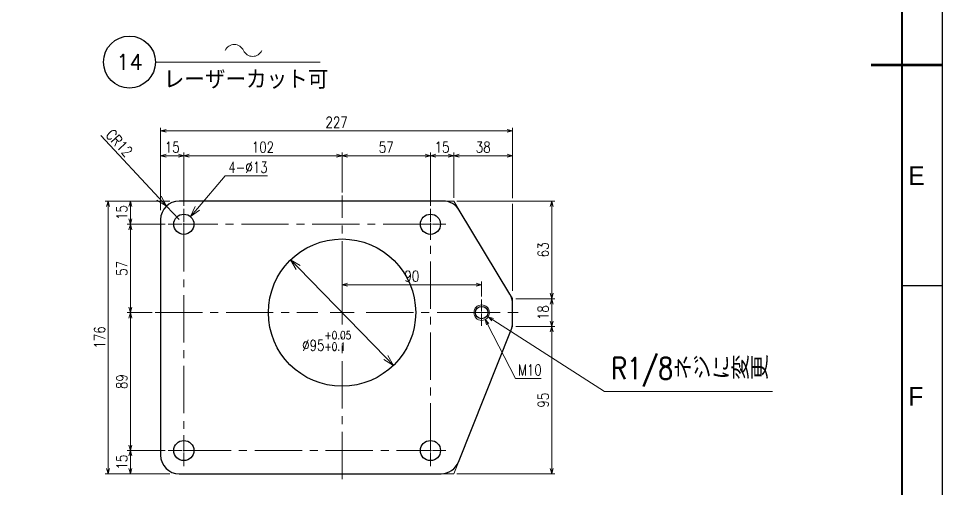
# Model space of a CAD drawing. Header units: millimetres. Extents: x -6 to 4263, y -34 to 1655.
# Drawn here: x 3667 to 4263, y 297 to 600 of the extents above; entities that cross this region are included whole.
import ezdxf
from ezdxf import colors
from ezdxf.entities.mleader import LeaderData, LeaderLine
from ezdxf.enums import TextEntityAlignment as Align
from ezdxf.math import Vec2, Vec3

# ---------------------------------------------------------------- set-up
doc = ezdxf.new("R2010")
doc.units = ezdxf.units.MM
doc.header["$LTSCALE"] = 1.6
doc.header["$PDMODE"] = 99
doc.header["$PDSIZE"] = 1
doc.linetypes.add('CENTER2', pattern=[28.575, 19.05, -3.175, 3.175, -3.175])
for name, color, linetype, lineweight in [('02_細線', 5, 'Continuous', 13), ('04_中心線', 1, 'CENTER2', 9), ('07_寸法線', 3, 'Continuous', 9), ('99_図枠', 7, 'Continuous', 40)]:
    doc.layers.add(name, color=color, linetype=linetype, lineweight=lineweight)
doc.layers.add('10_補助線', color=8, linetype='Continuous', lineweight=13, plot=False)
doc.styles.add('KSS_TXT', font='txt.shx', dxfattribs={"bigfont": 'extfont2.shx'})
doc.styles.get("Standard").update_dxf_attribs({"font": 'txt.shx', "bigfont": 'extfont2.shx'})
doc.styles.add('寸法用', font='simplex.shx', dxfattribs={"width": 0.8, "bigfont": '@extfont2.shx'})
doc.styles.add('表題用', font='MS PGothic.ttf')
doc.dimstyles.new('機械製図用', dxfattribs={"dimtxt": 3.5, "dimasz": 3.5, "dimexe": 2, "dimexo": 0, "dimgap": 1.2, "dimtad": 1, "dimdsep": 46, "dimtxsty": '寸法用', "dimblk": 'OPEN30', "dimcen": 0, "dimclrd": 256, "dimclre": 256, "dimclrt": 7, "dimazin": 2, "dimtm": 1e-09, "dimtfac": 0.75, "dimtmove": 0, "dimatfit": 3, "dimldrblk": 'OPEN30', "dimfxl": 1, "dimlwd": -1, "dimlwe": -1, "dimarcsym": 0})
doc.dimstyles.new('機械製図用$3', dxfattribs={"dimtxt": 3.5, "dimasz": 3.5, "dimexe": 2, "dimexo": 0, "dimgap": 1.2, "dimtad": 1, "dimtih": 1, "dimtoh": 1, "dimdsep": 46, "dimtxsty": '寸法用', "dimblk": 'OPEN30', "dimcen": 0, "dimsd1": 1, "dimclrd": 256, "dimclre": 256, "dimclrt": 7, "dimazin": 2, "dimtm": 1e-09, "dimtfac": 0.75, "dimtofl": 0, "dimtmove": 0, "dimatfit": 3, "dimldrblk": 'OPEN30', "dimfxl": 1, "dimlwd": -1, "dimlwe": -1, "dimarcsym": 0})

# ---------------------------------------------------------------- blocks, each defined once
blk = doc.blocks.new('AM_BALLOON1')
at = {"transparency": 16777216}
blk.add_circle((0, 0), 5, dxfattribs=at)
blk.add_attdef('B_NUMBER', text='', height=3, dxfattribs=at).set_placement((0, 0), align=Align.MIDDLE_CENTER)
blk = doc.blocks.new('_OPEN')
at = {"color": 0, "linetype": 'ByBlock'}
for p, q in [((-1, 0.167), (0, 0)), ((0, 0), (-1, -0.167)), ((0, 0), (-1, 0))]:
    blk.add_line(p, q, dxfattribs=at)
blk = doc.blocks.new('p1ba05')
for centre, start, end in [((-2.95, 0.29), 24.2276, 155.5758), ((0, 1.62), 204.2276, 335.5758)]:
    blk.add_arc(centre, 1.62, start, end)
blk = doc.blocks.new('*U235')
at = {"layer": '04_中心線', "color": 0, "linetype": 'CENTER2', "transparency": 16777216}
for p, q in [((0, 15.52), (0, 75.5)), ((-120.5, 0), (-15.52, 0)), ((15.52, 0), (113.5, 0)), ((0, -107.5), (0, -15.52))]:
    blk.add_line(p, q, dxfattribs=at)
at = {"layer": '04_中心線', "color": 0, "linetype": 'Continuous', "transparency": 16777216}
for p, q in [((0, -7.76), (0, 7.76)), ((-7.76, 0), (7.76, 0))]:
    blk.add_line(p, q, dxfattribs=at)
blk = doc.blocks.new('*U236')
at = {"layer": '04_中心線', "color": 0, "linetype": 'CENTER2', "transparency": 16777216}
for p, q in [((0, 1.3), (0, 10)), ((-10, 0), (-1.3, 0)), ((1.3, 0), (10, 0)), ((0, -10), (0, -1.3))]:
    blk.add_line(p, q, dxfattribs=at)
at = {"layer": '04_中心線', "color": 0, "linetype": 'Continuous', "transparency": 16777216}
for p, q in [((-0.65, 0), (0.65, 0)), ((0, -0.65), (0, 0.65))]:
    blk.add_line(p, q, dxfattribs=at)
blk = doc.blocks.new('*U232')
at = {"layer": '04_中心線', "color": 0, "linetype": 'CENTER2', "transparency": 16777216}
for p, q in [((0, 1.3), (0, 10)), ((-10, 0), (-1.3, 0)), ((1.3, 0), (10, 0)), ((0, -10), (0, -1.3))]:
    blk.add_line(p, q, dxfattribs=at)
at = {"layer": '04_中心線', "color": 0, "linetype": 'Continuous', "transparency": 16777216}
for p, q in [((-0.65, 0), (0.65, 0)), ((0, -0.65), (0, 0.65))]:
    blk.add_line(p, q, dxfattribs=at)
blk = doc.blocks.new('*U233')
at = {"layer": '04_中心線', "color": 0, "linetype": 'CENTER2', "transparency": 16777216}
for p, q in [((0, 1.3), (0, 10)), ((-10, 0), (-1.3, 0)), ((1.3, 0), (10, 0)), ((0, -10), (0, -1.3))]:
    blk.add_line(p, q, dxfattribs=at)
at = {"layer": '04_中心線', "color": 0, "linetype": 'Continuous', "transparency": 16777216}
for p, q in [((-0.65, 0), (0.65, 0)), ((0, -0.65), (0, 0.65))]:
    blk.add_line(p, q, dxfattribs=at)
blk = doc.blocks.new('*U234')
at = {"layer": '04_中心線', "color": 0, "linetype": 'CENTER2', "transparency": 16777216}
for p, q in [((0, 1.3), (0, 10)), ((-10, 0), (-1.3, 0)), ((1.3, 0), (10, 0)), ((0, -10), (0, -1.3))]:
    blk.add_line(p, q, dxfattribs=at)
at = {"layer": '04_中心線', "color": 0, "linetype": 'Continuous', "transparency": 16777216}
for p, q in [((-0.65, 0), (0.65, 0)), ((0, -0.65), (0, 0.65))]:
    blk.add_line(p, q, dxfattribs=at)
blk = doc.blocks.new('*U237')
at = {"layer": '04_中心線', "color": 0, "linetype": 'CENTER2', "transparency": 16777216}
for p, q in [((0, 1), (0, 8.5)), ((-8.5, 0), (-1, 0)), ((1, 0), (8.5, 0)), ((0, -8.5), (0, -1))]:
    blk.add_line(p, q, dxfattribs=at)
at = {"layer": '04_中心線', "color": 0, "linetype": 'Continuous', "transparency": 16777216}
for p, q in [((-0.5, 0), (0.5, 0)), ((0, -0.5), (0, 0.5))]:
    blk.add_line(p, q, dxfattribs=at)
blk = doc.blocks.new('_Open30')
at = {"color": 0, "linetype": 'ByBlock', "lineweight": -2}
for p, q in [((-1, 0.268), (0, 0)), ((0, 0), (-1, -0.268)), ((0, 0), (-1, 0))]:
    blk.add_line(p, q, dxfattribs=at)
blk = doc.blocks.new('*D288')
at = {"layer": '07_寸法線', "transparency": 16777216}
for p, q in [((3876.05, 487.54), (3876.05, 513.28)), ((3933.05, 479.04), (3933.05, 513.28)), ((3929.55, 511.28), (3879.55, 511.28))]:
    blk.add_line(p, q, dxfattribs=at)
at = {"layer": 'Defpoints', "color": 0, "transparency": 16777216}
for p in [(3876.05, 511.28), (3876.05, 485.54), (3933.05, 477.04)]:
    blk.add_point(p, dxfattribs=at)
at = {"layer": '07_寸法線', "transparency": 16777216, "xscale": 3.5, "yscale": 3.5, "zscale": 3.5, "rotation": 180}
blk.add_blockref('_Open30', (3876.05, 511.28), dxfattribs=at)
at = {"layer": '07_寸法線', "transparency": 16777216, "xscale": 3.5, "yscale": 3.5, "zscale": 3.5}
blk.add_blockref('_Open30', (3933.05, 511.28), dxfattribs=at)
at = {"layer": '07_寸法線', "color": 7, "transparency": 16777216, "insert": (3904.55, 516.78), "char_height": 7, "attachment_point": 5, "style": '寸法用'}
blk.add_mtext('57', dxfattribs=at)
blk = doc.blocks.new('*D289')
at = {"layer": '07_寸法線', "transparency": 16777216}
for p, q in [((3774.05, 479.04), (3774.05, 513.28)), ((3876.05, 487.54), (3876.05, 513.28)), ((3872.55, 511.28), (3777.55, 511.28))]:
    blk.add_line(p, q, dxfattribs=at)
at = {"layer": 'Defpoints', "color": 0, "transparency": 16777216}
for p in [(3774.05, 511.28), (3876.05, 485.54), (3774.05, 477.04)]:
    blk.add_point(p, dxfattribs=at)
at = {"layer": '07_寸法線', "transparency": 16777216, "xscale": 3.5, "yscale": 3.5, "zscale": 3.5, "rotation": 180}
blk.add_blockref('_Open30', (3774.05, 511.28), dxfattribs=at)
at = {"layer": '07_寸法線', "transparency": 16777216, "xscale": 3.5, "yscale": 3.5, "zscale": 3.5}
blk.add_blockref('_Open30', (3876.05, 511.28), dxfattribs=at)
at = {"layer": '07_寸法線', "color": 7, "transparency": 16777216, "insert": (3825.05, 516.78), "char_height": 7, "attachment_point": 5, "style": '寸法用'}
blk.add_mtext('102', dxfattribs=at)
blk = doc.blocks.new('*D290')
at = {"layer": '07_寸法線', "transparency": 16777216}
for p, q in [((3762.05, 467.04), (3737.6, 467.04)), ((3739.6, 463.54), (3739.6, 413.54)), ((3753.55, 410.04), (3737.6, 410.04))]:
    blk.add_line(p, q, dxfattribs=at)
at = {"layer": 'Defpoints', "color": 0, "transparency": 16777216}
for p in [(3764.05, 467.04), (3739.6, 410.04), (3755.55, 410.04)]:
    blk.add_point(p, dxfattribs=at)
at = {"layer": '07_寸法線', "transparency": 16777216, "xscale": 3.5, "yscale": 3.5, "zscale": 3.5}
for p, rotation in [((3739.6, 467.04), 90), ((3739.6, 410.04), 270)]:
    blk.add_blockref('_Open30', p, dxfattribs=dict(at, rotation=rotation))
at = {"layer": '07_寸法線', "color": 7, "transparency": 16777216, "insert": (3734.1, 438.54), "char_height": 7, "attachment_point": 5, "rotation": 90, "style": '寸法用'}
blk.add_mtext('57', dxfattribs=at)
blk = doc.blocks.new('*D291')
at = {"layer": '07_寸法線', "transparency": 16777216}
for p, q in [((3753.55, 410.04), (3737.6, 410.04)), ((3739.6, 406.54), (3739.6, 324.54)), ((3762.05, 321.04), (3737.6, 321.04))]:
    blk.add_line(p, q, dxfattribs=at)
at = {"layer": 'Defpoints', "color": 0, "transparency": 16777216}
for p in [(3755.55, 410.04), (3739.6, 321.04), (3764.05, 321.04)]:
    blk.add_point(p, dxfattribs=at)
at = {"layer": '07_寸法線', "transparency": 16777216, "xscale": 3.5, "yscale": 3.5, "zscale": 3.5}
for p, rotation in [((3739.6, 410.04), 90), ((3739.6, 321.04), 270)]:
    blk.add_blockref('_Open30', p, dxfattribs=dict(at, rotation=rotation))
at = {"layer": '07_寸法線', "color": 7, "transparency": 16777216, "insert": (3734.1, 365.54), "char_height": 7, "attachment_point": 5, "rotation": 90, "style": '寸法用'}
blk.add_mtext('89', dxfattribs=at)
blk = doc.blocks.new('*D293')
at = {"layer": '07_寸法線', "transparency": 16777216}
blk.add_line((3904.3, 381.02), (3847.8, 439.07), dxfattribs=at)
at = {"layer": 'Defpoints', "color": 0, "transparency": 16777216}
for p in [(3842.92, 444.08), (3909.18, 376)]:
    blk.add_point(p, dxfattribs=at)
at = {"layer": '07_寸法線', "transparency": 16777216, "xscale": 7, "yscale": 7, "zscale": 7}
for p, rotation in [((3842.92, 444.08), 134.223682648145), ((3909.18, 376), 314.223682648145)]:
    blk.add_blockref('_Open30', p, dxfattribs=dict(at, rotation=rotation))
at = {"layer": '07_寸法線', "color": 7, "transparency": 16777216, "insert": (3866.16, 391.76), "char_height": 7, "attachment_point": 5, "style": '寸法用'}
blk.add_mtext('∅95{\\H5.25;\\S+0.05^ +0.1;}', dxfattribs=at)
blk = doc.blocks.new('*D294')
at = {"layer": '07_寸法線', "transparency": 16777216}
for p, q in [((3765.05, 482.04), (3737.6, 482.04)), ((3739.6, 478.54), (3739.6, 470.54)), ((3758.05, 467.04), (3737.6, 467.04))]:
    blk.add_line(p, q, dxfattribs=at)
at = {"layer": 'Defpoints', "color": 0, "transparency": 16777216}
for p in [(3771.05, 482.04), (3739.6, 467.04), (3764.05, 467.04)]:
    blk.add_point(p, dxfattribs=at)
at = {"layer": '07_寸法線', "transparency": 16777216, "xscale": 3.5, "yscale": 3.5, "zscale": 3.5}
for p, rotation in [((3739.6, 482.04), 90), ((3739.6, 467.04), 270)]:
    blk.add_blockref('_Open30', p, dxfattribs=dict(at, rotation=rotation))
at = {"layer": '07_寸法線', "color": 7, "transparency": 16777216, "insert": (3734.1, 474.54), "char_height": 7, "attachment_point": 5, "rotation": 90, "style": '寸法用'}
blk.add_mtext('15', dxfattribs=at)
blk = doc.blocks.new('*D295')
at = {"layer": '07_寸法線', "transparency": 16777216}
for p, q in [((3765.05, 482.04), (3723.22, 482.04)), ((3725.22, 478.54), (3725.22, 309.54)), ((3765.05, 306.04), (3723.22, 306.04))]:
    blk.add_line(p, q, dxfattribs=at)
at = {"layer": 'Defpoints', "color": 0, "transparency": 16777216}
for p in [(3771.05, 482.04), (3725.22, 306.04), (3771.05, 306.04)]:
    blk.add_point(p, dxfattribs=at)
at = {"layer": '07_寸法線', "transparency": 16777216, "xscale": 3.5, "yscale": 3.5, "zscale": 3.5}
for p, rotation in [((3725.22, 482.04), 90), ((3725.22, 306.04), 270)]:
    blk.add_blockref('_Open30', p, dxfattribs=dict(at, rotation=rotation))
at = {"layer": '07_寸法線', "color": 7, "transparency": 16777216, "insert": (3719.72, 394.04), "char_height": 7, "attachment_point": 5, "rotation": 90, "style": '寸法用'}
blk.add_mtext('176', dxfattribs=at)
blk = doc.blocks.new('*D296')
at = {"layer": '07_寸法線', "transparency": 16777216}
for p, q in [((3759.05, 476.04), (3759.05, 513.28)), ((3774.05, 483.04), (3774.05, 513.28)), ((3770.55, 511.28), (3762.55, 511.28))]:
    blk.add_line(p, q, dxfattribs=at)
at = {"layer": 'Defpoints', "color": 0, "transparency": 16777216}
for p in [(3759.05, 511.28), (3774.05, 477.04), (3759.05, 470.04)]:
    blk.add_point(p, dxfattribs=at)
at = {"layer": '07_寸法線', "transparency": 16777216, "xscale": 3.5, "yscale": 3.5, "zscale": 3.5, "rotation": 180}
blk.add_blockref('_Open30', (3759.05, 511.28), dxfattribs=at)
at = {"layer": '07_寸法線', "transparency": 16777216, "xscale": 3.5, "yscale": 3.5, "zscale": 3.5}
blk.add_blockref('_Open30', (3774.05, 511.28), dxfattribs=at)
at = {"layer": '07_寸法線', "color": 7, "transparency": 16777216, "insert": (3766.55, 516.78), "char_height": 7, "attachment_point": 5, "style": '寸法用'}
blk.add_mtext('15', dxfattribs=at)
blk = doc.blocks.new('*D297')
at = {"layer": '07_寸法線', "transparency": 16777216}
for p, q in [((3933.05, 479.04), (3933.05, 513.28)), ((3948.05, 484.04), (3948.05, 513.28)), ((3944.55, 511.28), (3936.55, 511.28))]:
    blk.add_line(p, q, dxfattribs=at)
at = {"layer": 'Defpoints', "color": 0, "transparency": 16777216}
for p in [(3933.05, 511.28), (3933.05, 477.04), (3948.05, 482.04)]:
    blk.add_point(p, dxfattribs=at)
at = {"layer": '07_寸法線', "transparency": 16777216, "xscale": 3.5, "yscale": 3.5, "zscale": 3.5, "rotation": 180}
blk.add_blockref('_Open30', (3933.05, 511.28), dxfattribs=at)
at = {"layer": '07_寸法線', "transparency": 16777216, "xscale": 3.5, "yscale": 3.5, "zscale": 3.5}
blk.add_blockref('_Open30', (3948.05, 511.28), dxfattribs=at)
at = {"layer": '07_寸法線', "color": 7, "transparency": 16777216, "insert": (3940.55, 516.78), "char_height": 7, "attachment_point": 5, "style": '寸法用'}
blk.add_mtext('15', dxfattribs=at)
blk = doc.blocks.new('*D298')
at = {"layer": '07_寸法線', "transparency": 16777216}
for p, q in [((3948.05, 487.04), (3948.05, 513.28)), ((3986.05, 483.92), (3986.05, 513.28)), ((3982.55, 511.28), (3951.55, 511.28)), ((3986.05, 424.04), (3986.05, 480.17))]:
    blk.add_line(p, q, dxfattribs=at)
at = {"layer": 'Defpoints', "color": 0, "transparency": 16777216}
for p in [(3948.05, 511.28), (3948.05, 482.04), (3986.05, 419.04)]:
    blk.add_point(p, dxfattribs=at)
at = {"layer": '07_寸法線', "transparency": 16777216, "xscale": 3.5, "yscale": 3.5, "zscale": 3.5, "rotation": 180}
blk.add_blockref('_Open30', (3948.05, 511.28), dxfattribs=at)
at = {"layer": '07_寸法線', "transparency": 16777216, "xscale": 3.5, "yscale": 3.5, "zscale": 3.5}
blk.add_blockref('_Open30', (3986.05, 511.28), dxfattribs=at)
at = {"layer": '07_寸法線', "color": 7, "transparency": 16777216, "insert": (3967.05, 516.78), "char_height": 7, "attachment_point": 5, "style": '寸法用'}
blk.add_mtext('38', dxfattribs=at)
blk = doc.blocks.new('*D299')
at = {"layer": '07_寸法線', "transparency": 16777216}
for p, q in [((3876.05, 412.04), (3876.05, 430.07)), ((3966.05, 420.54), (3966.05, 430.07)), ((3962.55, 428.07), (3879.55, 428.07))]:
    blk.add_line(p, q, dxfattribs=at)
at = {"layer": 'Defpoints', "color": 0, "transparency": 16777216}
for p in [(3876.05, 428.07), (3966.05, 418.54), (3876.05, 410.04)]:
    blk.add_point(p, dxfattribs=at)
at = {"layer": '07_寸法線', "transparency": 16777216, "xscale": 3.5, "yscale": 3.5, "zscale": 3.5, "rotation": 180}
blk.add_blockref('_Open30', (3876.05, 428.07), dxfattribs=at)
at = {"layer": '07_寸法線', "transparency": 16777216, "xscale": 3.5, "yscale": 3.5, "zscale": 3.5}
blk.add_blockref('_Open30', (3966.05, 428.07), dxfattribs=at)
at = {"layer": '07_寸法線', "color": 7, "transparency": 16777216, "insert": (3921.05, 433.57), "char_height": 7, "attachment_point": 5, "style": '寸法用'}
blk.add_mtext('90', dxfattribs=at)
blk = doc.blocks.new('*D300')
at = {"layer": '07_寸法線', "transparency": 16777216}
for p, q in [((3988.05, 419.04), (4013.26, 419.04)), ((4011.26, 415.54), (4011.26, 404.54)), ((3988.05, 401.04), (4013.26, 401.04))]:
    blk.add_line(p, q, dxfattribs=at)
at = {"layer": 'Defpoints', "color": 0, "transparency": 16777216}
for p in [(3986.05, 419.04), (3986.05, 401.04), (4011.26, 401.04)]:
    blk.add_point(p, dxfattribs=at)
at = {"layer": '07_寸法線', "transparency": 16777216, "xscale": 3.5, "yscale": 3.5, "zscale": 3.5}
for p, rotation in [((4011.26, 419.04), 90), ((4011.26, 401.04), 270)]:
    blk.add_blockref('_Open30', p, dxfattribs=dict(at, rotation=rotation))
at = {"layer": '07_寸法線', "color": 7, "transparency": 16777216, "insert": (4005.76, 410.04), "char_height": 7, "attachment_point": 5, "rotation": 90, "style": '寸法用'}
blk.add_mtext('18', dxfattribs=at)
blk = doc.blocks.new('*D284')
at = {"layer": '07_寸法線', "transparency": 16777216}
for p, q in [((3950.05, 482.04), (4013.26, 482.04)), ((4011.26, 478.54), (4011.26, 422.54)), ((3988.05, 419.04), (4013.26, 419.04))]:
    blk.add_line(p, q, dxfattribs=at)
at = {"layer": 'Defpoints', "color": 0, "transparency": 16777216}
for p in [(3948.05, 482.04), (3986.05, 419.04), (4011.26, 419.04)]:
    blk.add_point(p, dxfattribs=at)
at = {"layer": '07_寸法線', "transparency": 16777216, "xscale": 3.5, "yscale": 3.5, "zscale": 3.5}
for p, rotation in [((4011.26, 482.04), 90), ((4011.26, 419.04), 270)]:
    blk.add_blockref('_Open30', p, dxfattribs=dict(at, rotation=rotation))
at = {"layer": '07_寸法線', "color": 7, "transparency": 16777216, "insert": (4005.76, 450.54), "char_height": 7, "attachment_point": 5, "rotation": 90, "style": '寸法用'}
blk.add_mtext('63', dxfattribs=at)
blk = doc.blocks.new('*D285')
at = {"layer": '07_寸法線', "transparency": 16777216}
for p, q in [((3988.05, 401.04), (4013.26, 401.04)), ((4011.26, 397.54), (4011.26, 309.54)), ((3950.05, 306.04), (4013.26, 306.04))]:
    blk.add_line(p, q, dxfattribs=at)
at = {"layer": 'Defpoints', "color": 0, "transparency": 16777216}
for p in [(3986.05, 401.04), (3948.05, 306.04), (4011.26, 306.04)]:
    blk.add_point(p, dxfattribs=at)
at = {"layer": '07_寸法線', "transparency": 16777216, "xscale": 3.5, "yscale": 3.5, "zscale": 3.5}
for p, rotation in [((4011.26, 401.04), 90), ((4011.26, 306.04), 270)]:
    blk.add_blockref('_Open30', p, dxfattribs=dict(at, rotation=rotation))
at = {"layer": '07_寸法線', "color": 7, "transparency": 16777216, "insert": (4005.76, 353.54), "char_height": 7, "attachment_point": 5, "rotation": 90, "style": '寸法用'}
blk.add_mtext('95', dxfattribs=at)
blk = doc.blocks.new('*D286')
at = {"layer": '07_寸法線', "transparency": 16777216}
for p, q in [((3720.48, 524.22), (3758.08, 483.93)), ((3771.05, 470.04), (3762.86, 478.82))]:
    blk.add_line(p, q, dxfattribs=at)
at = {"layer": 'Defpoints', "color": 0, "transparency": 16777216}
for p in [(3762.86, 478.82), (3771.05, 470.04)]:
    blk.add_point(p, dxfattribs=at)
at = {"layer": '07_寸法線', "transparency": 16777216, "xscale": 7, "yscale": 7, "zscale": 7, "rotation": 313.0286297608181}
blk.add_blockref('_Open30', (3762.86, 478.82), dxfattribs=at)
at = {"layer": '07_寸法線', "color": 7, "transparency": 16777216, "insert": (3732.42, 519.49), "char_height": 7, "attachment_point": 5, "rotation": 313.02863, "style": '寸法用'}
blk.add_mtext('CR12', dxfattribs=at)
blk = doc.blocks.new('*D287')
at = {"layer": '07_寸法線', "transparency": 16777216}
for p, q in [((3800.71, 498.28), (3782.81, 477.31)), ((3828.04, 498.28), (3800.71, 498.28))]:
    blk.add_line(p, q, dxfattribs=at)
at = {"layer": 'Defpoints', "color": 0, "transparency": 16777216}
for p in [(3778.27, 471.99), (3769.83, 462.1)]:
    blk.add_point(p, dxfattribs=at)
at = {"layer": '07_寸法線', "transparency": 16777216, "xscale": 7, "yscale": 7, "zscale": 7, "rotation": 229.5169400854643}
blk.add_blockref('_Open30', (3778.27, 471.99), dxfattribs=at)
at = {"layer": '07_寸法線', "color": 7, "transparency": 16777216, "insert": (3815.38, 503.78), "char_height": 7, "attachment_point": 5, "style": '寸法用'}
blk.add_mtext('4-∅13', dxfattribs=at)
blk = doc.blocks.new('*D281')
at = {"layer": '07_寸法線', "transparency": 16777216}
for p, q in [((3759.05, 513.28), (3759.05, 529.31)), ((3982.55, 527.31), (3762.55, 527.31)), ((3986.05, 513.28), (3986.05, 529.31))]:
    blk.add_line(p, q, dxfattribs=at)
at = {"layer": 'Defpoints', "color": 0, "transparency": 16777216}
for p in [(3759.05, 527.31), (3759.05, 511.28), (3986.05, 511.28)]:
    blk.add_point(p, dxfattribs=at)
at = {"layer": '07_寸法線', "transparency": 16777216, "xscale": 3.5, "yscale": 3.5, "zscale": 3.5, "rotation": 180}
blk.add_blockref('_Open30', (3759.05, 527.31), dxfattribs=at)
at = {"layer": '07_寸法線', "transparency": 16777216, "xscale": 3.5, "yscale": 3.5, "zscale": 3.5}
blk.add_blockref('_Open30', (3986.05, 527.31), dxfattribs=at)
at = {"layer": '07_寸法線', "color": 7, "transparency": 16777216, "insert": (3872.55, 532.81), "char_height": 7, "attachment_point": 5, "style": '寸法用'}
blk.add_mtext('227', dxfattribs=at)
blk = doc.blocks.new('*D283')
at = {"layer": '07_寸法線', "transparency": 16777216}
for p, q in [((3987.95, 367.57), (3969.94, 402.49)), ((4004.35, 367.57), (3987.95, 367.57))]:
    blk.add_line(p, q, dxfattribs=at)
at = {"layer": 'Defpoints', "color": 0, "transparency": 16777216}
for p in [(3963.76, 414.49), (3968.34, 405.6)]:
    blk.add_point(p, dxfattribs=at)
at = {"layer": '07_寸法線', "transparency": 16777216, "xscale": 3.5, "yscale": 3.5, "zscale": 3.5, "rotation": 117.282100167215}
blk.add_blockref('_Open30', (3968.34, 405.6), dxfattribs=at)
at = {"layer": '07_寸法線', "color": 7, "transparency": 16777216, "insert": (3997.15, 373.07), "char_height": 7, "attachment_point": 5, "style": '寸法用'}
blk.add_mtext('M10', dxfattribs=at)
blk = doc.blocks.new('*D282')
at = {"layer": '07_寸法線', "transparency": 16777216}
for p, q in [((3758.05, 321.04), (3737.6, 321.04)), ((3739.6, 317.54), (3739.6, 309.54)), ((3765.05, 306.04), (3737.6, 306.04))]:
    blk.add_line(p, q, dxfattribs=at)
at = {"layer": 'Defpoints', "color": 0, "transparency": 16777216}
for p in [(3764.05, 321.04), (3739.6, 306.04), (3771.05, 306.04)]:
    blk.add_point(p, dxfattribs=at)
at = {"layer": '07_寸法線', "transparency": 16777216, "xscale": 3.5, "yscale": 3.5, "zscale": 3.5}
for p, rotation in [((3739.6, 321.04), 90), ((3739.6, 306.04), 270)]:
    blk.add_blockref('_Open30', p, dxfattribs=dict(at, rotation=rotation))
at = {"layer": '07_寸法線', "color": 7, "transparency": 16777216, "insert": (3734.1, 313.54), "char_height": 7, "attachment_point": 5, "rotation": 90, "style": '寸法用'}
blk.add_mtext('15', dxfattribs=at)
blk = doc.blocks.new('*D355')
at = {"layer": '07_寸法線', "transparency": 16777216}
for p, q in [((4045.23, 359.09), (3973.2, 405.44)), ((4153.58, 359.09), (4045.23, 359.09))]:
    blk.add_line(p, q, dxfattribs=at)
at = {"layer": 'Defpoints', "color": 0, "transparency": 16777216}
for p in [(3961.84, 412.75), (3970.25, 407.34)]:
    blk.add_point(p, dxfattribs=at)
at = {"layer": '07_寸法線', "transparency": 16777216, "xscale": 3.5, "yscale": 3.5, "zscale": 3.5, "rotation": 147.2367851821162}
blk.add_blockref('_Open30', (3970.25, 407.34), dxfattribs=at)
at = {"layer": '07_寸法線', "color": 7, "transparency": 16777216, "insert": (4100.41, 371.75), "char_height": 14, "attachment_point": 5, "style": '寸法用'}
blk.add_mtext('R1/8ネジに変更', dxfattribs=at)

msp = doc.modelspace()

# ---------------------------------------------------------------- linework, layer by layer
for p, q in [((3941.272, 482.044), (3771.048, 482.044)), ((3984.324, 421.903), (3951.548, 476.242)), ((3759.048, 470.044), (3759.048, 318.044)), ((3986.048, 403.355), (3986.048, 415.705)), ((3951.066, 313.588), (3985.19, 398.899)), ((3771.048, 306.044), (3939.924, 306.044))]:
    msp.add_line(p, q)
for centre, radius in [((3774.048, 467.044), 6.5), ((3933.048, 467.044), 6.5), ((3876.048, 410.044), 47.5), ((3966.048, 410.044), 4), ((3774.048, 321.044), 6.5), ((3933.048, 321.044), 6.5)]:
    msp.add_circle(centre, radius)
for centre, start, end in [((3771.048, 470.044), 90, 180), ((3941.272, 470.044), 31.097313, 90), ((3974.048, 415.705), 0, 31.097313), ((3974.048, 403.355), 338.198591, 0), ((3771.048, 318.044), 180, 270), ((3939.924, 318.044), 270, 338.198591)]:
    msp.add_arc(centre, 12, start, end)
at = {"layer": '02_細線'}
msp.add_circle((3966.048, 410.044), 5, dxfattribs=at)
at = {"layer": '04_中心線'}
msp.add_lwpolyline([(3774.048, 321.044), (3933.048, 321.044), (3933.048, 467.044), (3774.048, 467.044)], close=True, dxfattribs=at)
at = {"layer": '07_寸法線'}
msp.add_line((3755.752, 571.665), (3861.922, 571.665), dxfattribs=at)
at = {"layer": '10_補助線'}
for points in [[(3941.245, 482.044), (3948.048, 482.044), (3951.548, 476.242)], [(3984.324, 421.903), (3986.048, 419.044), (3986.048, 415.728)], [(3986.048, 403.085), (3986.048, 401.044), (3985.19, 398.899)], [(3939.536, 306.044), (3948.048, 306.044), (3951.066, 313.588)]]:
    msp.add_lwpolyline(points, dxfattribs=at)
at = {"layer": '99_図枠', "lineweight": 53}
msp.add_line((4263.21, 569.646), (4217.21, 569.646), dxfattribs=at)
at = {"layer": '99_図枠', "lineweight": 25}
msp.add_line((4263.21, 427.234), (4237.21, 427.234), dxfattribs=at)
at = {"layer": '99_図枠'}
msp.add_lwpolyline([(2730.01, 26), (4237.21, 26), (4237.21, 1113.292), (2730.01, 1113.292)], close=True, dxfattribs=at)
at = {"layer": 'Defpoints'}
msp.add_lwpolyline([(2652.09, 0), (4263.21, 0), (4263.21, 1139.292), (2652.09, 1139.292)], close=True, dxfattribs=at)

# ---------------------------------------------------------------- block references
at = {"layer": '04_中心線', "linetype": 'CENTER2'}
for name, p in [('*U235', (3876.048, 410.044)), ('*U232', (3774.048, 467.044)), ('*U236', (3933.048, 467.044)), ('*U237', (3966.048, 410.044)), ('*U233', (3774.048, 321.044)), ('*U234', (3933.048, 321.044))]:
    msp.add_blockref(name, p, dxfattribs=at)
at = {"layer": '07_寸法線', "xscale": 4.02, "yscale": 4.02, "zscale": 4.02}
msp.add_blockref('p1ba05', (3818.447, 575.33), dxfattribs=at)

# ---------------------------------------------------------------- texts
at = {"layer": '07_寸法線', "style": 'KSS_TXT'}
msp.add_text('レーザーカット可', height=12.06, dxfattribs=at).set_placement((3761.071, 554.392))
at = {"layer": '99_図枠', "lineweight": 13, "style": '表題用'}
for s, p in [('E', (4241.21, 498.44)), ('F', (4241.21, 356.029))]:
    msp.add_text(s, height=12, dxfattribs=at).set_placement(p, align=Align.MIDDLE_LEFT)

# ---------------------------------------------------------------- dimensions: what is measured, and where the dimension line sits
at = {"layer": '07_寸法線'}
for base, p1, p2, override, picture, middle in [((3759.048, 527.314), (3986.048, 511.284), (3759.048, 511.284), {"dimtxt": 7, "dimexo": 2, "dimgap": 2}, '*D281', (3872.548, 532.814)), ((3759.048, 511.284), (3774.048, 477.044), (3759.048, 470.044), {"dimtxt": 7, "dimexo": 6, "dimgap": 2}, '*D296', (3766.548, 516.784)), ((3774.048, 511.284), (3876.048, 485.544), (3774.048, 477.044), {"dimtxt": 7, "dimexo": 2, "dimgap": 2}, '*D289', (3825.048, 516.784)), ((3876.048, 511.284), (3933.048, 477.044), (3876.048, 485.544), {"dimtxt": 7, "dimexo": 2, "dimgap": 2}, '*D288', (3904.548, 516.784)), ((3933.048, 511.284), (3948.048, 482.044), (3933.048, 477.044), {"dimtxt": 7, "dimexo": 2, "dimgap": 2}, '*D297', (3940.548, 516.784)), ((3948.048, 511.284), (3986.048, 419.044), (3948.048, 482.044), {"dimtxt": 7, "dimexo": 5, "dimgap": 2}, '*D298', (3967.048, 516.784)), ((3876.048, 428.068), (3966.048, 418.544), (3876.048, 410.044), {"dimtxt": 7, "dimexo": 2, "dimgap": 2}, '*D299', (3921.048, 433.568))]:
    dim = msp.add_linear_dim(base=base, p1=p1, p2=p2, dimstyle='機械製図用', override=override, dxfattribs=at)
    dim.commit()
    dim.dimension.update_dxf_attribs({"geometry": picture, "text_midpoint": middle})
dim = msp.add_radius_dim(center=(3771.048, 470.044), mpoint=(3762.86, 478.816), text='C<>', dimstyle='機械製図用', override={"dimtxt": 7, "dimasz": 7, "dimgap": 2}, dxfattribs=at)
dim.commit()
dim.dimension.update_dxf_attribs({"geometry": '*D286', "text_midpoint": (3728.397, 515.736), "dimtype": 164})
for p1, p2, text, override, picture, middle in [((3769.828, 462.1), (3778.268, 471.988), '4-<>', {"dimtxt": 7, "dimasz": 7, "dimgap": 2}, '*D287', (3815.378, 498.282)), ((3961.844, 412.75), (3970.253, 407.338), 'R1/8ネジに変更', {"dimtxt": 14, "dimasz": 3.5, "dimgap": 2}, '*D355', (4100.406, 359.085)), ((3963.756, 414.488), (3968.34, 405.6), 'M10', {"dimtxt": 7, "dimgap": 2}, '*D283', (3997.154, 367.57))]:
    dim = msp.add_diameter_dim_2p(p1=p1, p2=p2, text=text, dimstyle='機械製図用$3', override=override, dxfattribs=at)
    dim.commit()
    dim.dimension.update_dxf_attribs({"geometry": picture, "text_midpoint": middle, "dimtype": 163})
for base, p1, p2, override, picture, middle in [((3725.217, 306.044), (3771.048, 482.044), (3771.048, 306.044), {"dimtxt": 7, "dimexo": 6, "dimgap": 2}, '*D295', (3719.717, 394.044)), ((3739.598, 467.044), (3771.048, 482.044), (3764.048, 467.044), {"dimtxt": 7, "dimexo": 6, "dimgap": 2}, '*D294', (3734.098, 474.544)), ((4011.258, 419.044), (3948.048, 482.044), (3986.048, 419.044), {"dimtxt": 7, "dimexo": 2, "dimgap": 2}, '*D284', (4005.758, 450.544)), ((3739.598, 410.044), (3764.048, 467.044), (3755.548, 410.044), {"dimtxt": 7, "dimasz": 3.5, "dimexo": 2, "dimgap": 2}, '*D290', (3734.098, 438.544)), ((4011.258, 401.044), (3986.048, 419.044), (3986.048, 401.044), {"dimtxt": 7, "dimexo": 2, "dimgap": 2}, '*D300', (4005.758, 410.044)), ((3739.598, 321.044), (3755.548, 410.044), (3764.048, 321.044), {"dimtxt": 7, "dimasz": 3.5, "dimexo": 2, "dimgap": 2}, '*D291', (3734.098, 365.544)), ((4011.258, 306.044), (3986.048, 401.044), (3948.048, 306.044), {"dimtxt": 7, "dimexo": 2, "dimgap": 2}, '*D285', (4005.758, 353.544)), ((3739.598, 306.044), (3764.048, 321.044), (3771.048, 306.044), {"dimtxt": 7, "dimexo": 6, "dimgap": 2}, '*D282', (3734.098, 313.544))]:
    dim = msp.add_linear_dim(base=base, p1=p1, p2=p2, angle=90, dimstyle='機械製図用', override=override, dxfattribs=at)
    dim.commit()
    dim.dimension.update_dxf_attribs({"geometry": picture, "text_midpoint": middle})
dim = msp.add_diameter_dim_2p(p1=(3909.178, 376.005), p2=(3842.919, 444.084), dimstyle='機械製図用$3', override={"dimtxt": 7, "dimasz": 7, "dimgap": 2, "dimtol": 1, "dimtp": 0.05, "dimtm": -0.1, "dimtmove": 2}, dxfattribs=at)
dim.commit()
dim.dimension.update_dxf_attribs({"geometry": '*D293', "text_midpoint": (3866.158, 391.759), "dimtype": 163})

# ---------------------------------------------------------------- leaders
ml = msp.add_multileader_block('Standard', dxfattribs=at)
ml.set_content('AM_BALLOON1', color=256, scale=3.35)
ml.set_attribute('B_NUMBER', '14', width=0)
ml.set_leader_properties(color=256, linetype='ByLayer', lineweight=-1)
ml.set_arrow_properties(name='OPEN')
ml.build(insert=Vec2(0, 0))
ml.multileader.update_dxf_attribs({"leader_type": 0, "has_dogleg": 0, "text_right_attachment_type": 6, "dogleg_length": 0, "arrow_head_size": 6.7, "scale": 2.5, "block_connection_type": 1})
ctx = ml.context
ctx.base_point, ctx.scale, ctx.char_height, ctx.arrow_head_size, ctx.landing_gap_size, ctx.plane_origin = Vec3(3738.983, 571.679), 2.5, 13.4, 6.7, 6.7, Vec3(3738.983, 571.679)
ctx.right_attachment, ctx.attachment_type = 6, 1
notes = []
notes.append((ctx, [(0, (0, 0, 0), (0, 0), (1, 0), 1, [])]))
ctx.block.insert = Vec3(3738.983, 571.679)
for ctx, leaders in notes:
    for number, flags, end, landing, length, lines in leaders:
        leader = LeaderData()
        leader.index, (leader.has_last_leader_line, leader.has_dogleg_vector, leader.attachment_direction) = number, flags
        leader.last_leader_point, leader.dogleg_vector, leader.dogleg_length = Vec3(end), Vec3(landing), length
        for number, points, colour, breaks in lines:
            line = LeaderLine()
            line.index, line.vertices, line.color, line.breaks = number, Vec3.list(points), colors.encode_raw_color(colour), breaks
            leader.lines.append(line)
        ctx.leaders.append(leader)

doc.saveas('drawing.dxf')
